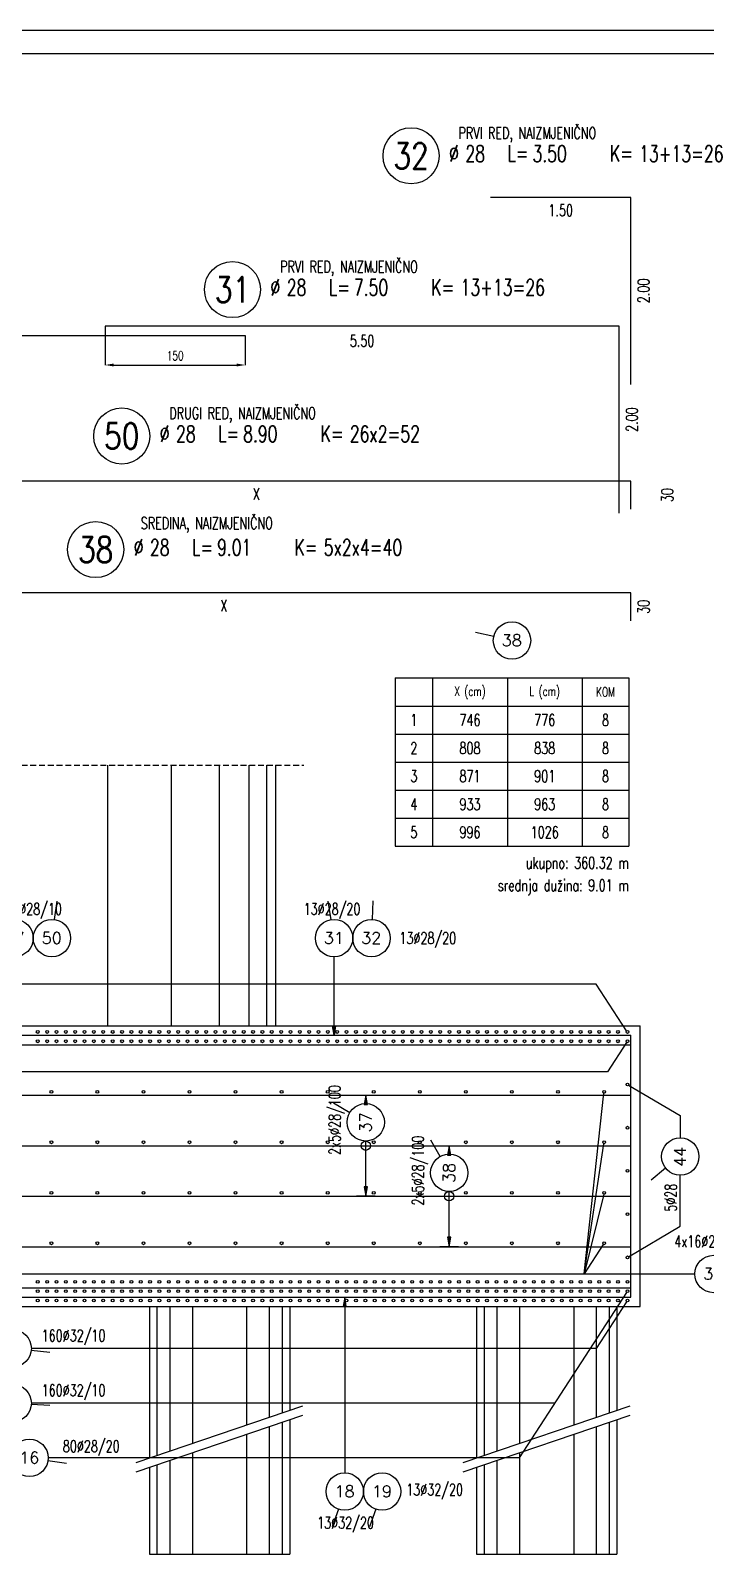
# Model space of a CAD drawing. Extents: x 25615 to 36352, y 68211 to 72666.
# Drawn here: x 29583 to 30305, y 71032 to 72666 of the extents above; entities that cross this region are included whole.
import ezdxf
from ezdxf.enums import TextEntityAlignment as Align

# ---------------------------------------------------------------- set-up
doc = ezdxf.new("R2010")
doc.units = 0
doc.header["$LTSCALE"] = 50
doc.header["$PDMODE"] = 34
doc.header["$PDSIZE"] = 5
doc.linetypes.add('HIDDEN2', pattern=[0.1875, 0.125, -0.0625])
doc.layers.get('DEFPOINTS').update_dxf_attribs({"linetype": 'CONTINUOUS'})
for name, color, linetype in [('ARM', 1, 'CONTINUOUS'), ('ARM-I', 6, 'CONTINUOUS'), ('BETON', 7, 'CONTINUOUS'), ('BETON TANKO', 40, 'CONTINUOUS'), ('CRTICA', 7, 'CONTINUOUS'), ('KOTE', 4, 'CONTINUOUS'), ('NEVIDLJIVO', 9, 'HIDDEN2'), ('POM', 9, 'CONTINUOUS'), ('TANKO', 8, 'CONTINUOUS')]:
    doc.layers.add(name, color=color, linetype=linetype)
doc.styles.add('KOTE', font='romans.shx', dxfattribs={"width": 0.7})
doc.styles.get("Standard").update_dxf_attribs({"font": 'romans.shx', "width": 0.9})
doc.dimstyles.new('M-50', dxfattribs={"dimscale": 50, "dimtxt": 0.2, "dimasz": 0.185, "dimexe": 0, "dimexo": 0, "dimgap": 0.1, "dimtad": 1, "dimdec": 0, "dimzin": 0, "dimdsep": 46, "dimtxsty": 'KOTE', "dimcen": 0.09, "dimclrd": 256, "dimclre": 256, "dimclrt": 2, "dimadec": 0, "dimazin": 0, "dimtfac": 1, "dimtdec": 0, "dimtix": 1, "dimtmove": 2, "dimatfit": 3, "dimfxl": 0, "dimtolj": 1, "dimtzin": 0, "dimarcsym": 0})

# ---------------------------------------------------------------- blocks, each defined once
blk = doc.blocks.new('POZ')
at = {"layer": 'ARM-I'}
blk.add_circle((0, 0), 0.6, dxfattribs=at)
at = {"layer": 'ARM', "width": 0.7}
for s, p in [('%%c', (0.814, -0.125)), ('L=', (2.064, -0.125)), ('K=', (4.256, -0.125))]:
    blk.add_text(s, height=0.35, dxfattribs=at).set_placement(p)
for tag, p in [('VA', (0.879, 0.435)), ('FI', (1.162, -0.13)), ('DUZ', (2.598, -0.13)), ('KOM', (4.881, -0.13))]:
    blk.add_attdef(tag, p, '', height=0.35, dxfattribs=at)
at = {"layer": 'ARM', "width": 0.7, "flags": 1}
for tag, p in [('TIP', (1.038, -0.896)), ('A', (1.162, -1.411)), ('B', (1.162, -1.918)), ('C', (1.162, -2.426)), ('D', (1.162, -2.934)), ('E', (1.162, -3.441)), ('F', (1.162, -3.949)), ('G', (1.162, -4.457)), ('H', (1.162, -4.964)), ('I', (1.162, -5.472)), ('J', (1.162, -5.98)), ('K', (1.162, -6.487)), ('L', (1.162, -6.995)), ('M', (1.162, -7.503)), ('N', (1.162, -8.011))]:
    blk.add_attdef(tag, p, '', height=0.35, dxfattribs=at)
at = {"layer": 'ARM-I', "width": 0.8}
blk.add_attdef('POZ', text='', height=0.55, dxfattribs=at).set_placement((0, 0), align=Align.MIDDLE)
blk = doc.blocks.new('*D346')
at = {"layer": 'DEFPOINTS', "color": 0}
for p in [(29663, 72349.6), (29813, 72339.6), (29813, 72308)]:
    blk.add_point(p, dxfattribs=at)
at = {"layer": 'TANKO', "lineweight": -2}
for p, q in [((29663, 72349.6), (29663, 72308)), ((29813, 72339.6), (29813, 72308)), ((29672.2, 72308), (29803.7, 72308))]:
    blk.add_line(p, q, dxfattribs=at)
at = {"layer": 'TANKO'}
for points in [[(29672.2, 72309.6), (29672.2, 72306.5), (29663, 72308)], [(29803.7, 72309.6), (29803.7, 72306.5), (29813, 72308)]]:
    blk.add_solid(points, dxfattribs=at)
at = {"layer": 'TANKO', "color": 2, "insert": (29738, 72318), "char_height": 10, "attachment_point": 5, "style": 'KOTE'}
blk.add_mtext('\\A1;150', dxfattribs=at)
blk = doc.blocks.new('P')
at = {"layer": 'KOTE'}
blk.add_circle((0, 0), 0.4, dxfattribs=at)
blk.add_attdef('P', text='', height=0.25, dxfattribs=at).set_placement((-0.004, 0.004), align=Align.MIDDLE)
blk = doc.blocks.new('STR')
at = {"layer": 'KOTE', "color": 9}
blk.add_lwpolyline([(-1, 0.17), (-1, -0.17), (0, 0)], close=True, dxfattribs=at)
at = {"layer": 'KOTE', "color": 9, "linetype": 'ByBlock'}
blk.add_solid([(-1, 0.17), (-1, -0.17), (0, 0)], dxfattribs=at)
blk = doc.blocks.new('S')
at = {"layer": 'KOTE', "color": 9}
blk.add_line((0, 1), (0, -1), dxfattribs=at)
blk.add_lwpolyline([(-1, 0.17), (-1, -0.17), (0, 0)], close=True, dxfattribs=at)
at = {"layer": 'KOTE', "color": 9, "linetype": 'ByBlock'}
blk.add_solid([(-1, 0.17), (-1, -0.17), (0, 0)], dxfattribs=at)

msp = doc.modelspace()

# ---------------------------------------------------------------- linework, layer by layer
at = {"layer": 'ARM'}
for p, q in [((28506.1, 71591.3, 0), (30225.5, 71591.3, 0)), ((28506.1, 71591.3, 0), (30225.5, 71591.3, 0)), ((30225.5, 71311.3, 0), (30225.5, 71591.3, 0)), ((28506.1, 71581.3, 0), (30225.5, 71581.3, 0)), ((28506.1, 71581.3, 0), (30225.5, 71581.3, 0)), ((28506.1, 71581.3, 0), (30225.5, 71581.3, 0)), ((28506.1, 71581.3, 0), (30225.5, 71581.3, 0)), ((28506.1, 71581.3, 0), (30225.5, 71581.3, 0)), ((28506.1, 71527.3, 0), (30225.5, 71527.3, 0)), ((28506.1, 71473.3, 0), (30225.5, 71473.3, 0)), ((28506.1, 71419.3, 0), (30225.5, 71419.3, 0)), ((28506.1, 71365.3, 0), (30225.5, 71365.3, 0)), ((28506.1, 71311.3, 0), (30225.5, 71311.3, 0)), ((28630.5, 71321.3, 0), (30225.5, 71321.3, 0))]:
    msp.add_line(p, q, dxfattribs=at)
at = {"layer": 'ARM-I', "elevation": 0}
for points in [[(30225.5, 72287.3), (30225.5, 72487.3), (30075.5, 72487.3)], [(28613, 72339.6), (29813, 72339.6)], [(30213, 72149.6), (30213, 72349.6), (29663, 72349.6)], [(30225.5, 72153.9), (30225.5, 72183.9), (29416.1, 72183.9)], [(30225.5, 72034.5), (30225.5, 72064.5), (29416.1, 72064.5)]]:
    msp.add_lwpolyline(points, dxfattribs=at)
at = {"layer": 'BETON'}
for p, q in [((29260.5, 71601.3, 0), (30235.5, 71601.3, 0)), ((30235.5, 71301.3, 0), (30235.5, 71601.3, 0)), ((28285.5, 71301.3, 0), (30235.5, 71301.3, 0))]:
    msp.add_line(p, q, dxfattribs=at)
for points in [[(25614.7, 68210.6), (35173.4, 68210.6), (35173.4, 72665.6), (25614.7, 72665.6)], [(25739.7, 68235.6), (35148.4, 68235.6), (35148.4, 72640.6), (25739.7, 72640.6)]]:
    msp.add_lwpolyline(points, close=True, dxfattribs=at)
at = {"layer": 'BETON TANKO'}
for p, q in [((29845.5, 71880.1, 0), (29845.5, 71601.3, 0)), ((29710.5, 71301.3, 0), (29710.5, 71139.5, 0)), ((29860.5, 71301.3, 0), (29860.5, 71190.4, 0)), ((30060.5, 71301.3, 0), (30060.5, 71139.5, 0)), ((30210.5, 71301.3, 0), (30210.5, 71190.4, 0)), ((29860.5, 71180.4, 0), (29860.5, 71036.4, 0)), ((30210.5, 71180.4, 0), (30210.5, 71036.4, 0)), ((29710.5, 71129.5, 0), (29710.5, 71036.4, 0)), ((30060.5, 71129.5, 0), (30060.5, 71036.4, 0)), ((29710.5, 71036.4, 0), (29860.5, 71036.4, 0)), ((30060.5, 71036.4, 0), (30210.5, 71036.4, 0))]:
    msp.add_line(p, q, dxfattribs=at)
at = {"layer": 'CRTICA'}
for p, q in [((30078.8, 72017.7), (30059.3, 72021.9)), ((29608.9, 71715, 0), (29611.6, 71734.8, 0)), ((29904.9, 71714.9, 0), (29901.8, 71734.7, 0)), ((29949, 71715.1, 0), (29950, 71735.1, 0)), ((29924.7, 71508.5, 0), (29907.5, 71518.7, 0)), ((30021.5, 71461.7, 0), (30011.6, 71479.1, 0)), ((30262.8, 71449.1, 0), (30247.3, 71436.5, 0)), ((29584, 71254.5, 0), (29603.9, 71252.5, 0)), ((29584.1, 71196.9, 0), (29604, 71195.7, 0)), ((29601.9, 71136.6, 0), (29621.7, 71133.7, 0)), ((29912.7, 71084.7, 0), (29906, 71065.8, 0)), ((29952.6, 71084.7, 0), (29945.9, 71065.9, 0))]:
    msp.add_line(p, q, dxfattribs=at)
at = {"layer": 'KOTE'}
for centre, radius in [((29590.9, 71594.9, 0), 1.5), ((29601, 71594.9, 0), 1.5), ((29611, 71594.9, 0), 1.5), ((29621, 71594.9, 0), 1.5), ((29631, 71594.9, 0), 1.5), ((29641, 71594.9, 0), 1.5), ((29651, 71594.9, 0), 1.5), ((29661, 71594.9, 0), 1.5), ((29671.1, 71594.9, 0), 1.5), ((29681.1, 71594.9, 0), 1.5), ((29691.1, 71594.9, 0), 1.5), ((29701.1, 71594.9, 0), 1.5), ((29711.1, 71594.9, 0), 1.5), ((29721.1, 71594.9, 0), 1.5), ((29731.1, 71594.9, 0), 1.5), ((29741.2, 71594.9, 0), 1.5), ((29751.2, 71594.9, 0), 1.5), ((29761.2, 71594.9, 0), 1.5), ((29771.2, 71594.9, 0), 1.5), ((29781.2, 71594.9, 0), 1.5), ((29791.2, 71594.9, 0), 1.5), ((29801.2, 71594.9, 0), 1.5), ((29811.3, 71594.9, 0), 1.5), ((29821.3, 71594.9, 0), 1.5), ((29831.3, 71594.9, 0), 1.5), ((29841.3, 71594.9, 0), 1.5), ((29851.3, 71594.9, 0), 1.5), ((29861.3, 71594.9, 0), 1.5), ((29871.4, 71594.9, 0), 1.5), ((29881.4, 71594.9, 0), 1.5), ((29891.4, 71594.9, 0), 1.5), ((29901.4, 71594.9, 0), 1.5), ((29911.4, 71594.9, 0), 1.5), ((29921.4, 71594.9, 0), 1.5), ((29931.4, 71594.9, 0), 1.5), ((29941.5, 71594.9, 0), 1.5), ((29951.5, 71594.9, 0), 1.5), ((29961.5, 71594.9, 0), 1.5), ((29971.5, 71594.9, 0), 1.5), ((29981.5, 71594.9, 0), 1.5), ((29991.5, 71594.9, 0), 1.5), ((30001.5, 71594.9, 0), 1.5), ((30011.6, 71594.9, 0), 1.5), ((30021.6, 71594.9, 0), 1.5), ((30031.6, 71594.9, 0), 1.5), ((30041.6, 71594.9, 0), 1.5), ((30051.6, 71594.9, 0), 1.5), ((30061.6, 71594.9, 0), 1.5), ((30071.6, 71594.9, 0), 1.5), ((30081.7, 71594.9, 0), 1.5), ((30091.7, 71594.9, 0), 1.5), ((30101.7, 71594.9, 0), 1.5), ((30111.7, 71594.9, 0), 1.5), ((30121.7, 71594.9, 0), 1.5), ((30131.7, 71594.9, 0), 1.5), ((30141.7, 71594.9, 0), 1.5), ((30151.8, 71594.9, 0), 1.5), ((30161.8, 71594.9, 0), 1.5), ((30171.8, 71594.9, 0), 1.5), ((30181.8, 71594.9, 0), 1.5), ((30191.8, 71594.9, 0), 1.5), ((30201.8, 71594.9, 0), 1.5), ((30211.8, 71594.9, 0), 1.5), ((30221.9, 71594.9, 0), 1.5), ((29590.9, 71584.9, 0), 1.5), ((29601, 71584.9, 0), 1.5), ((29611, 71584.9, 0), 1.5), ((29621, 71584.9, 0), 1.5), ((29631, 71584.9, 0), 1.5), ((29641, 71584.9, 0), 1.5), ((29651, 71584.9, 0), 1.5), ((29661, 71584.9, 0), 1.5), ((29671.1, 71584.9, 0), 1.5), ((29681.1, 71584.9, 0), 1.5), ((29691.1, 71584.9, 0), 1.5), ((29701.1, 71584.9, 0), 1.5), ((29711.1, 71584.9, 0), 1.5), ((29721.1, 71584.9, 0), 1.5), ((29731.1, 71584.9, 0), 1.5), ((29741.2, 71584.9, 0), 1.5), ((29751.2, 71584.9, 0), 1.5), ((29761.2, 71584.9, 0), 1.5), ((29771.2, 71584.9, 0), 1.5), ((29781.2, 71584.9, 0), 1.5), ((29791.2, 71584.9, 0), 1.5), ((29801.2, 71584.9, 0), 1.5), ((29811.3, 71584.9, 0), 1.5), ((29821.3, 71584.9, 0), 1.5), ((29831.3, 71584.9, 0), 1.5), ((29841.3, 71584.9, 0), 1.5), ((29851.3, 71584.9, 0), 1.5), ((29861.3, 71584.9, 0), 1.5), ((29871.4, 71584.9, 0), 1.5), ((29881.4, 71584.9, 0), 1.5), ((29891.4, 71584.9, 0), 1.5), ((29901.4, 71584.9, 0), 1.5), ((29911.4, 71584.9, 0), 1.5), ((29921.4, 71584.9, 0), 1.5), ((29931.4, 71584.9, 0), 1.5), ((29941.5, 71584.9, 0), 1.5), ((29951.5, 71584.9, 0), 1.5), ((29961.5, 71584.9, 0), 1.5), ((29971.5, 71584.9, 0), 1.5), ((29981.5, 71584.9, 0), 1.5), ((29991.5, 71584.9, 0), 1.5), ((30001.5, 71584.9, 0), 1.5), ((30011.6, 71584.9, 0), 1.5), ((30021.6, 71584.9, 0), 1.5), ((30031.6, 71584.9, 0), 1.5), ((30041.6, 71584.9, 0), 1.5), ((30051.6, 71584.9, 0), 1.5), ((30061.6, 71584.9, 0), 1.5), ((30071.6, 71584.9, 0), 1.5), ((30081.7, 71584.9, 0), 1.5), ((30091.7, 71584.9, 0), 1.5), ((30101.7, 71584.9, 0), 1.5), ((30111.7, 71584.9, 0), 1.5), ((30121.7, 71584.9, 0), 1.5), ((30131.7, 71584.9, 0), 1.5), ((30141.7, 71584.9, 0), 1.5), ((30151.8, 71584.9, 0), 1.5), ((30161.8, 71584.9, 0), 1.5), ((30171.8, 71584.9, 0), 1.5), ((30181.8, 71584.9, 0), 1.5), ((30191.8, 71584.9, 0), 1.5), ((30201.8, 71584.9, 0), 1.5), ((30211.8, 71584.9, 0), 1.5), ((30221.9, 71584.9, 0), 1.5), ((30221.9, 71538.7, 0), 1.5), ((29605.5, 71530.9, 0), 1.5), ((29654.7, 71530.9, 0), 1.5), ((29704, 71530.9, 0), 1.5), ((29753.3, 71530.9, 0), 1.5), ((29802.6, 71530.9, 0), 1.5), ((29851.9, 71530.9, 0), 1.5), ((29901.2, 71530.9, 0), 1.5), ((29950.4, 71530.9, 0), 1.5), ((29999.7, 71530.9, 0), 1.5), ((30049, 71530.9, 0), 1.5), ((30098.3, 71530.9, 0), 1.5), ((30147.6, 71530.9, 0), 1.5), ((30196.9, 71530.9, 0), 1.5), ((30221.9, 71492.5, 0), 1.5), ((29605.5, 71476.9, 0), 1.5), ((29654.7, 71476.9, 0), 1.5), ((29704, 71476.9, 0), 1.5), ((29753.3, 71476.9, 0), 1.5), ((29802.6, 71476.9, 0), 1.5), ((29851.9, 71476.9, 0), 1.5), ((29901.2, 71476.9, 0), 1.5), ((29941.9, 71473.3, 0), 5), ((29950.4, 71476.9, 0), 1.5), ((29999.7, 71476.9, 0), 1.5), ((30049, 71476.9, 0), 1.5), ((30098.3, 71476.9, 0), 1.5), ((30147.6, 71476.9, 0), 1.5), ((30196.9, 71476.9, 0), 1.5), ((30221.9, 71446.3, 0), 1.5), ((29605.5, 71422.9, 0), 1.5), ((29654.7, 71422.9, 0), 1.5), ((29704, 71422.9, 0), 1.5), ((29753.3, 71422.9, 0), 1.5), ((29802.6, 71422.9, 0), 1.5), ((29851.9, 71422.9, 0), 1.5), ((29901.2, 71422.9, 0), 1.5), ((29950.4, 71422.9, 0), 1.5), ((29999.7, 71422.9, 0), 1.5), ((30031.1, 71419.3, 0), 5), ((30049, 71422.9, 0), 1.5), ((30098.3, 71422.9, 0), 1.5), ((30147.6, 71422.9, 0), 1.5), ((30196.9, 71422.9, 0), 1.5), ((30221.9, 71400.1, 0), 1.5), ((29605.5, 71368.9, 0), 1.5), ((29654.7, 71368.9, 0), 1.5), ((29704, 71368.9, 0), 1.5), ((29753.3, 71368.9, 0), 1.5), ((29802.6, 71368.9, 0), 1.5), ((29851.9, 71368.9, 0), 1.5), ((29901.2, 71368.9, 0), 1.5), ((29950.4, 71368.9, 0), 1.5), ((29999.7, 71368.9, 0), 1.5), ((30049, 71368.9, 0), 1.5), ((30098.3, 71368.9, 0), 1.5), ((30147.6, 71368.9, 0), 1.5), ((30196.9, 71368.9, 0), 1.5), ((30221.9, 71353.9, 0), 1.5), ((29590.9, 71327.7, 0), 1.5), ((29601, 71327.7, 0), 1.5), ((29611, 71327.7, 0), 1.5), ((29621, 71327.7, 0), 1.5), ((29631, 71327.7, 0), 1.5), ((29641, 71327.7, 0), 1.5), ((29651, 71327.7, 0), 1.5), ((29661, 71327.7, 0), 1.5), ((29671.1, 71327.7, 0), 1.5), ((29681.1, 71327.7, 0), 1.5), ((29691.1, 71327.7, 0), 1.5), ((29701.1, 71327.7, 0), 1.5), ((29711.1, 71327.7, 0), 1.5), ((29721.1, 71327.7, 0), 1.5), ((29731.1, 71327.7, 0), 1.5), ((29741.2, 71327.7, 0), 1.5), ((29751.2, 71327.7, 0), 1.5), ((29761.2, 71327.7, 0), 1.5), ((29771.2, 71327.7, 0), 1.5), ((29781.2, 71327.7, 0), 1.5), ((29791.2, 71327.7, 0), 1.5), ((29801.2, 71327.7, 0), 1.5), ((29811.3, 71327.7, 0), 1.5), ((29821.3, 71327.7, 0), 1.5), ((29831.3, 71327.7, 0), 1.5), ((29841.3, 71327.7, 0), 1.5), ((29851.3, 71327.7, 0), 1.5), ((29861.3, 71327.7, 0), 1.5), ((29871.4, 71327.7, 0), 1.5), ((29881.4, 71327.7, 0), 1.5), ((29891.4, 71327.7, 0), 1.5), ((29901.4, 71327.7, 0), 1.5), ((29911.4, 71327.7, 0), 1.5), ((29921.4, 71327.7, 0), 1.5), ((29931.4, 71327.7, 0), 1.5), ((29941.5, 71327.7, 0), 1.5), ((29951.5, 71327.7, 0), 1.5), ((29961.5, 71327.7, 0), 1.5), ((29971.5, 71327.7, 0), 1.5), ((29981.5, 71327.7, 0), 1.5), ((29991.5, 71327.7, 0), 1.5), ((30001.5, 71327.7, 0), 1.5), ((30011.6, 71327.7, 0), 1.5), ((30021.6, 71327.7, 0), 1.5), ((30031.6, 71327.7, 0), 1.5), ((30041.6, 71327.7, 0), 1.5), ((30051.6, 71327.7, 0), 1.5), ((30061.6, 71327.7, 0), 1.5), ((30071.6, 71327.7, 0), 1.5), ((30081.7, 71327.7, 0), 1.5), ((30091.7, 71327.7, 0), 1.5), ((30101.7, 71327.7, 0), 1.5), ((30111.7, 71327.7, 0), 1.5), ((30121.7, 71327.7, 0), 1.5), ((30131.7, 71327.7, 0), 1.5), ((30141.7, 71327.7, 0), 1.5), ((30151.8, 71327.7, 0), 1.5), ((30161.8, 71327.7, 0), 1.5), ((30171.8, 71327.7, 0), 1.5), ((30181.8, 71327.7, 0), 1.5), ((30191.8, 71327.7, 0), 1.5), ((30201.8, 71327.7, 0), 1.5), ((30211.8, 71327.7, 0), 1.5), ((30221.9, 71327.7, 0), 1.5), ((29590.9, 71317.7, 0), 1.5), ((29601, 71317.7, 0), 1.5), ((29611, 71317.7, 0), 1.5), ((29621, 71317.7, 0), 1.5), ((29631, 71317.7, 0), 1.5), ((29641, 71317.7, 0), 1.5), ((29651, 71317.7, 0), 1.5), ((29661, 71317.7, 0), 1.5), ((29671.1, 71317.7, 0), 1.5), ((29681.1, 71317.7, 0), 1.5), ((29691.1, 71317.7, 0), 1.5), ((29701.1, 71317.7, 0), 1.5), ((29711.1, 71317.7, 0), 1.5), ((29721.1, 71317.7, 0), 1.5), ((29731.1, 71317.7, 0), 1.5), ((29741.2, 71317.7, 0), 1.5), ((29751.2, 71317.7, 0), 1.5), ((29761.2, 71317.7, 0), 1.5), ((29771.2, 71317.7, 0), 1.5), ((29781.2, 71317.7, 0), 1.5), ((29791.2, 71317.7, 0), 1.5), ((29801.2, 71317.7, 0), 1.5), ((29811.3, 71317.7, 0), 1.5), ((29821.3, 71317.7, 0), 1.5), ((29831.3, 71317.7, 0), 1.5), ((29841.3, 71317.7, 0), 1.5), ((29851.3, 71317.7, 0), 1.5), ((29861.3, 71317.7, 0), 1.5), ((29871.4, 71317.7, 0), 1.5), ((29881.4, 71317.7, 0), 1.5), ((29891.4, 71317.7, 0), 1.5), ((29901.4, 71317.7, 0), 1.5), ((29911.4, 71317.7, 0), 1.5), ((29921.4, 71317.7, 0), 1.5), ((29931.4, 71317.7, 0), 1.5), ((29941.5, 71317.7, 0), 1.5), ((29951.5, 71317.7, 0), 1.5), ((29961.5, 71317.7, 0), 1.5), ((29971.5, 71317.7, 0), 1.5), ((29981.5, 71317.7, 0), 1.5), ((29991.5, 71317.7, 0), 1.5), ((30001.5, 71317.7, 0), 1.5), ((30011.6, 71317.7, 0), 1.5), ((30021.6, 71317.7, 0), 1.5), ((30031.6, 71317.7, 0), 1.5), ((30041.6, 71317.7, 0), 1.5), ((30051.6, 71317.7, 0), 1.5), ((30061.6, 71317.7, 0), 1.5), ((30071.6, 71317.7, 0), 1.5), ((30081.7, 71317.7, 0), 1.5), ((30091.7, 71317.7, 0), 1.5), ((30101.7, 71317.7, 0), 1.5), ((30111.7, 71317.7, 0), 1.5), ((30121.7, 71317.7, 0), 1.5), ((30131.7, 71317.7, 0), 1.5), ((30141.7, 71317.7, 0), 1.5), ((30151.8, 71317.7, 0), 1.5), ((30161.8, 71317.7, 0), 1.5), ((30171.8, 71317.7, 0), 1.5), ((30181.8, 71317.7, 0), 1.5), ((30191.8, 71317.7, 0), 1.5), ((30201.8, 71317.7, 0), 1.5), ((30211.8, 71317.7, 0), 1.5), ((30221.9, 71317.7, 0), 1.5), ((29590.9, 71307.7, 0), 1.5), ((29601, 71307.7, 0), 1.5), ((29611, 71307.7, 0), 1.5), ((29621, 71307.7, 0), 1.5), ((29631, 71307.7, 0), 1.5), ((29641, 71307.7, 0), 1.5), ((29651, 71307.7, 0), 1.5), ((29661, 71307.7, 0), 1.5), ((29671.1, 71307.7, 0), 1.5), ((29681.1, 71307.7, 0), 1.5), ((29691.1, 71307.7, 0), 1.5), ((29701.1, 71307.7, 0), 1.5), ((29711.1, 71307.7, 0), 1.5), ((29721.1, 71307.7, 0), 1.5), ((29731.1, 71307.7, 0), 1.5), ((29741.2, 71307.7, 0), 1.5), ((29751.2, 71307.7, 0), 1.5), ((29761.2, 71307.7, 0), 1.5), ((29771.2, 71307.7, 0), 1.5), ((29781.2, 71307.7, 0), 1.5), ((29791.2, 71307.7, 0), 1.5), ((29801.2, 71307.7, 0), 1.5), ((29811.3, 71307.7, 0), 1.5), ((29821.3, 71307.7, 0), 1.5), ((29831.3, 71307.7, 0), 1.5), ((29841.3, 71307.7, 0), 1.5), ((29851.3, 71307.7, 0), 1.5), ((29861.3, 71307.7, 0), 1.5), ((29871.4, 71307.7, 0), 1.5), ((29881.4, 71307.7, 0), 1.5), ((29891.4, 71307.7, 0), 1.5), ((29901.4, 71307.7, 0), 1.5), ((29911.4, 71307.7, 0), 1.5), ((29921.4, 71307.7, 0), 1.5), ((29931.4, 71307.7, 0), 1.5), ((29941.5, 71307.7, 0), 1.5), ((29951.5, 71307.7, 0), 1.5), ((29961.5, 71307.7, 0), 1.5), ((29971.5, 71307.7, 0), 1.5), ((29981.5, 71307.7, 0), 1.5), ((29991.5, 71307.7, 0), 1.5), ((30001.5, 71307.7, 0), 1.5), ((30011.6, 71307.7, 0), 1.5), ((30021.6, 71307.7, 0), 1.5), ((30031.6, 71307.7, 0), 1.5), ((30041.6, 71307.7, 0), 1.5), ((30051.6, 71307.7, 0), 1.5), ((30061.6, 71307.7, 0), 1.5), ((30071.6, 71307.7, 0), 1.5), ((30081.7, 71307.7, 0), 1.5), ((30091.7, 71307.7, 0), 1.5), ((30101.7, 71307.7, 0), 1.5), ((30111.7, 71307.7, 0), 1.5), ((30121.7, 71307.7, 0), 1.5), ((30131.7, 71307.7, 0), 1.5), ((30141.7, 71307.7, 0), 1.5), ((30151.8, 71307.7, 0), 1.5), ((30161.8, 71307.7, 0), 1.5), ((30171.8, 71307.7, 0), 1.5), ((30181.8, 71307.7, 0), 1.5), ((30191.8, 71307.7, 0), 1.5), ((30201.8, 71307.7, 0), 1.5), ((30211.8, 71307.7, 0), 1.5), ((30221.9, 71307.7, 0), 1.5)]:
    msp.add_circle(centre, radius, dxfattribs=at)
at = {"layer": 'NEVIDLJIVO'}
msp.add_line((28645.5, 71880.1, 0), (29875.5, 71880.1, 0), dxfattribs=at)
at = {"layer": 'POM'}
for p, q in [((29718.5, 71301.3, 0), (29718.5, 71142.3, 0)), ((29732.3, 71301.3, 0), (29732.3, 71147, 0)), ((29756.5, 71301.3, 0), (29756.5, 71155.2, 0)), ((29814.4, 71301.3, 0), (29814.4, 71174.8, 0)), ((29838.6, 71301.3, 0), (29838.6, 71183, 0)), ((29852.4, 71301.3, 0), (29852.4, 71187.7, 0)), ((30068.5, 71301.3, 0), (30068.5, 71142.3, 0)), ((30082.3, 71301.3, 0), (30082.3, 71147, 0)), ((30106.5, 71301.3, 0), (30106.5, 71155.2, 0)), ((30164.4, 71301.3, 0), (30164.4, 71174.8, 0)), ((30188.6, 71301.3, 0), (30188.6, 71183, 0)), ((30202.4, 71301.3, 0), (30202.4, 71187.7, 0)), ((29814.4, 71164.8, 0), (29814.4, 71036.4, 0)), ((29838.6, 71173, 0), (29838.6, 71036.4, 0)), ((29852.4, 71177.7, 0), (29852.4, 71036.4, 0)), ((30164.4, 71164.8, 0), (30164.4, 71036.4, 0)), ((30188.6, 71173, 0), (30188.6, 71036.4, 0)), ((30202.4, 71177.7, 0), (30202.4, 71036.4, 0)), ((29718.5, 71132.3, 0), (29718.5, 71036.4, 0)), ((29732.3, 71137, 0), (29732.3, 71036.4, 0)), ((29756.5, 71145.2, 0), (29756.5, 71036.4, 0)), ((30068.5, 71132.3, 0), (30068.5, 71036.4, 0)), ((30082.3, 71137, 0), (30082.3, 71036.4, 0)), ((30106.5, 71145.2, 0), (30106.5, 71036.4, 0))]:
    msp.add_line(p, q, dxfattribs=at)
at = {"layer": 'TANKO'}
for p, q in [((29973.4, 71973.4), (30223.4, 71973.4)), ((29973.4, 71973.4), (29973.4, 71793.4)), ((30013.4, 71973.4), (30013.4, 71793.4)), ((30093.4, 71973.4), (30093.4, 71793.4)), ((30173.4, 71973.4), (30173.4, 71793.4)), ((30223.4, 71973.4), (30223.4, 71793.4)), ((29973.4, 71943.4), (30223.4, 71943.4)), ((29973.4, 71913.4), (30223.4, 71913.4)), ((29973.4, 71883.4), (30223.4, 71883.4)), ((29665.5, 71880.1, 0), (29665.5, 71601.3, 0)), ((29733.8, 71880.1, 0), (29733.8, 71601.3, 0)), ((29785, 71880.1, 0), (29785, 71601.3, 0)), ((29816.9, 71880.1, 0), (29816.9, 71601.3, 0)), ((29835.7, 71880.1, 0), (29835.7, 71601.3, 0)), ((29973.4, 71853.4), (30223.4, 71853.4)), ((29973.4, 71823.4), (30223.4, 71823.4)), ((29973.4, 71793.4), (30223.4, 71793.4)), ((29908, 71591.3, 0), (29908, 71675.2, 0)), ((30188.5, 71646.1, 0), (29401.9, 71646.1, 0)), ((30221, 71596.1, 0), (30188.5, 71646.1, 0)), ((30221, 71583.6, 0), (30200.5, 71552.1, 0)), ((30200.5, 71552.1, 0), (29441.9, 71552.1, 0)), ((29941.9, 71527.3, 0), (29941.9, 71518.3, 0)), ((30175.5, 71336.1, 0), (30196.7, 71529.4, 0)), ((30223.2, 71537.9, 0), (30278.4, 71505.4, 0)), ((30278.4, 71505.4, 0), (30278.4, 71481.7, 0)), ((29941.9, 71419.3, 0), (29941.9, 71478.3, 0)), ((30031.1, 71473.3, 0), (30031.1, 71464.3, 0)), ((30175.5, 71336.1, 0), (30196.6, 71475.4, 0)), ((30278.4, 71387.1, 0), (30278.4, 71441.7, 0)), ((30031.1, 71365.3, 0), (30031.1, 71424.3, 0)), ((30196.5, 71421.4, 0), (30175.5, 71336.1, 0)), ((30223.2, 71354.6, 0), (30278.4, 71387.1, 0)), ((30196, 71367.6, 0), (30175.5, 71336.1, 0)), ((28690.4, 71336.1, 0), (30294, 71336.1, 0)), ((29919.4, 71311.3, 0), (29919.4, 71123.5, 0)), ((30221, 71316.4, 0), (30105.9, 71139.5, 0)), ((30221, 71306.4, 0), (30188.5, 71256.5, 0)), ((30188.5, 71256.5, 0), (29584.1, 71256.5, 0)), ((30143.9, 71198, 0), (29584.1, 71198, 0)), ((29696.3, 71134.7, 0), (29874.7, 71195.3, 0)), ((29696.3, 71124.7, 0), (29874.7, 71185.3, 0)), ((30046.3, 71134.7, 0), (30224.7, 71195.3, 0)), ((30046.3, 71124.7, 0), (30224.7, 71185.3, 0)), ((30105.9, 71139.5, 0), (29602.1, 71139.5, 0))]:
    msp.add_line(p, q, dxfattribs=at)

# ---------------------------------------------------------------- block references
at = {"layer": 'KOTE', "xscale": 50, "yscale": 50, "zscale": 50}
for p, values in [((29990.4, 72531.7, 0), {'POZ': '32', 'FI': '28', 'DUZ': '3.50', 'KOM': '13+13=26'}), ((29799.3, 72388.7, 0), {'POZ': '31', 'FI': '28', 'DUZ': '7.50', 'KOM': '13+13=26'}), ((29680.8, 72232.1, 0), {'POZ': '50', 'FI': '28', 'DUZ': '8.90', 'KOM': '26x2=52'}), ((29652.9, 72110.7, 0), {'POZ': '38', 'FI': '28', 'DUZ': '9.01', 'KOM': '5x2x4=40'})]:
    msp.add_blockref('POZ', p, dxfattribs=at).add_auto_attribs(values)
at = {"layer": 'KOTE'}
ref = msp.add_blockref('P', (29566.1, 71695.2, 0), dxfattribs=dict(at, xscale=50, yscale=50, zscale=50))
ref.add_attrib('P', '37', dxfattribs={"height": 12.5}).set_placement((29565.9, 71695.4, 0), align=Align.MIDDLE)
ref = msp.add_blockref('P', (29606.1, 71695.2, 0), dxfattribs=dict(at, xscale=50, yscale=50, zscale=50))
ref.add_attrib('P', '50', dxfattribs={"height": 12.5}).set_placement((29605.9, 71695.4, 0), align=Align.MIDDLE)
ref = msp.add_blockref('P', (29908, 71695.2, 0), dxfattribs=dict(at, xscale=50, yscale=50, zscale=50))
ref.add_attrib('P', '31', dxfattribs={"height": 12.5}).set_placement((29907.8, 71695.4, 0), align=Align.MIDDLE)
ref = msp.add_blockref('P', (29948, 71695.2, 0), dxfattribs=dict(at, xscale=50, yscale=50, zscale=50))
ref.add_attrib('P', '32', dxfattribs={"height": 12.5}).set_placement((29947.8, 71695.4, 0), align=Align.MIDDLE)
at = {"layer": 'KOTE', "yscale": 10, "zscale": 10}
for name, p, xscale, rotation in [('STR', (29908, 71591.3, 0), -10, 90), ('S', (29941.9, 71527.3, 0), 10, 90), ('S', (30031.1, 71473.3, 0), 10, 90), ('S', (29941.9, 71419.3, 0), 10, 270), ('S', (30031.1, 71365.3, 0), 10, 270), ('STR', (29919.4, 71311.3, 0), 10, 90)]:
    msp.add_blockref(name, p, dxfattribs=dict(at, xscale=xscale, rotation=rotation))
at = {"layer": 'KOTE'}
ref = msp.add_blockref('P', (29941.9, 71498.3, 0), dxfattribs=dict(at, xscale=50, yscale=50, zscale=50, rotation=90))
ref.add_attrib('P', '37', dxfattribs={"height": 12.5, "rotation": 90}).set_placement((29941.7, 71498.1, 0), align=Align.MIDDLE)
ref = msp.add_blockref('P', (30278.4, 71461.7, 0), dxfattribs=dict(at, xscale=50, yscale=50, zscale=50, rotation=90))
ref.add_attrib('P', '44', dxfattribs={"height": 12.5, "rotation": 90}).set_placement((30278.2, 71461.5, 0), align=Align.MIDDLE)
ref = msp.add_blockref('P', (30031.3, 71444.3, 0), dxfattribs=dict(at, xscale=50, yscale=50, zscale=50, rotation=90))
ref.add_attrib('P', '38', dxfattribs={"height": 12.5, "rotation": 90}).set_placement((30031.1, 71444.1, 0), align=Align.MIDDLE)
ref = msp.add_blockref('P', (30314, 71336.1, 0), dxfattribs=dict(at, xscale=50, yscale=50, zscale=50))
ref.add_attrib('P', '39', dxfattribs={"height": 12.5}).set_placement((30313.8, 71336.3, 0), align=Align.MIDDLE)
ref = msp.add_blockref('P', (29564.1, 71256.5, 0), dxfattribs=dict(at, xscale=50, yscale=50, zscale=50))
ref.add_attrib('P', '6', dxfattribs={"height": 12.5}).set_placement((29563.9, 71256.7, 0), align=Align.MIDDLE)
ref = msp.add_blockref('P', (29564.1, 71198, 0), dxfattribs=dict(at, xscale=50, yscale=50, zscale=50))
ref.add_attrib('P', '7', dxfattribs={"height": 12.5}).set_placement((29563.9, 71198.2, 0), align=Align.MIDDLE)
ref = msp.add_blockref('P', (29582.1, 71139.5, 0), dxfattribs=dict(at, xscale=50, yscale=50, zscale=50))
ref.add_attrib('P', '16', dxfattribs={"height": 12.5}).set_placement((29581.9, 71139.7, 0), align=Align.MIDDLE)
ref = msp.add_blockref('P', (29919.4, 71103.5, 0), dxfattribs=dict(at, xscale=50, yscale=50, zscale=50))
ref.add_attrib('P', '18', dxfattribs={"height": 12.5}).set_placement((29919.2, 71103.7, 0), align=Align.MIDDLE)
ref = msp.add_blockref('P', (29959.4, 71103.5, 0), dxfattribs=dict(at, xscale=50, yscale=50, zscale=50))
ref.add_attrib('P', '19', dxfattribs={"height": 12.5}).set_placement((29959.2, 71103.7, 0), align=Align.MIDDLE)
at = {"layer": 'TANKO'}
ref = msp.add_blockref('P', (30098.4, 72013.4), dxfattribs=dict(at, xscale=50, yscale=50, zscale=50))
ref.add_attrib('P', '38', dxfattribs={"layer": 'KOTE', "height": 12.5}).set_placement((30098.2, 72013.6), align=Align.MIDDLE)

# ---------------------------------------------------------------- texts
at = {"layer": 'KOTE', "style": 'KOTE', "width": 0.7}
for s, p in [('PRVI RED, NAIZMJENIČNO', (30114.9, 72556, 0)), ('1.50', (30150.5, 72473.4, 0)), ('PRVI RED, NAIZMJENIČNO', (29923.9, 72413, 0)), ('5.50', (29938, 72333.8, 0)), ('DRUGI RED, NAIZMJENIČNO', (29810.1, 72256.3, 0)), ('X', (29824.7, 72170.1, 0)), ('SREDINA, NAIZMJENIČNO', (29771.8, 72138.8, 0)), ('X', (29790, 72050.7, 0)), ('26%%C28/10', (29586.5, 71725.5, 0)), ('13%%C28/20', (29905.8, 71725.5, 0)), ('13%%C28/20', (30008.3, 71694.3, 0)), ('4x16%%c28/100', (30313.1, 71370, 0)), ('13%%c32/20', (30015.6, 71104.6, 0)), ('13%%c32/20', (29920.3, 71069.2, 0))]:
    msp.add_text(s, height=12.5, dxfattribs=at).set_placement(p, align=Align.MIDDLE)
for s, p in [('2.00', (30239.2, 72387.3, 0)), ('2.00', (30226.7, 72249.6, 0)), ('30', (30264.5, 72168.9, 0)), ('30', (30239.2, 72049.5, 0))]:
    msp.add_text(s, height=12.5, rotation=90, dxfattribs=at).set_placement(p, align=Align.MIDDLE)
for s, p in [('2x5%%c28/100', (29914.9, 71463.4, 0)), ('2x5%%c28/100', (30004, 71409.4, 0)), ('5%%c28', (30274.5, 71402.7, 0))]:
    msp.add_text(s, height=12.5, rotation=90, dxfattribs=at).set_placement(p)
for s, p in [('160%%C32/10', (29663.4, 71264, 0)), ('160%%C32/10', (29663.4, 71205.5, 0)), ('80%%C28/20', (29678.6, 71145.7, 0))]:
    msp.add_text(s, height=12.5, dxfattribs=at).set_placement(p, align=Align.RIGHT)
at = {"layer": 'TANKO', "style": 'KOTE', "width": 0.7}
for s, height, p in [('X (cm)', 10, (30053.4, 71958.4)), ('L (cm)', 10, (30133.4, 71958.4)), ('KOM', 10, (30198.4, 71958.4)), ('1', 12.5, (29993.4, 71928.4)), ('746', 12.5, (30053.4, 71928.4)), ('776', 12.5, (30133.4, 71928.4)), ('8', 12.5, (30198.4, 71928.4)), ('2', 12.5, (29993.4, 71898.4)), ('808', 12.5, (30053.4, 71898.4)), ('838', 12.5, (30133.4, 71898.4)), ('8', 12.5, (30198.4, 71898.4)), ('3', 12.5, (29993.4, 71868.4)), ('871', 12.5, (30053.4, 71868.4)), ('901', 12.5, (30133.4, 71868.4)), ('8', 12.5, (30198.4, 71868.4)), ('4', 12.5, (29993.4, 71838.4)), ('933', 12.5, (30053.4, 71838.4)), ('963', 12.5, (30133.4, 71838.4)), ('8', 12.5, (30198.4, 71838.4)), ('5', 12.5, (29993.4, 71808.4)), ('996', 12.5, (30053.4, 71808.4)), ('1026', 12.5, (30133.4, 71808.4)), ('8', 12.5, (30198.4, 71808.4))]:
    msp.add_text(s, height=height, dxfattribs=at).set_placement(p, align=Align.MIDDLE)
for s, p in [('ukupno: 360.32 m', (30223.4, 71769.4)), ('srednja dužina: 9.01 m', (30223.4, 71745.4))]:
    msp.add_text(s, height=12.5, dxfattribs=at).set_placement(p, align=Align.RIGHT)

# ---------------------------------------------------------------- dimensions: what is measured, and where the dimension line sits
at = {"layer": 'TANKO'}
dim = msp.add_linear_dim(base=(29813, 72308, 0), p1=(29663, 72349.6, 0), p2=(29813, 72339.6, 0), dimstyle='M-50', dxfattribs=at)
dim.commit()
dim.dimension.update_dxf_attribs({"geometry": '*D346', "text_midpoint": (29738, 72318, 0)})

doc.saveas('drawing.dxf')
